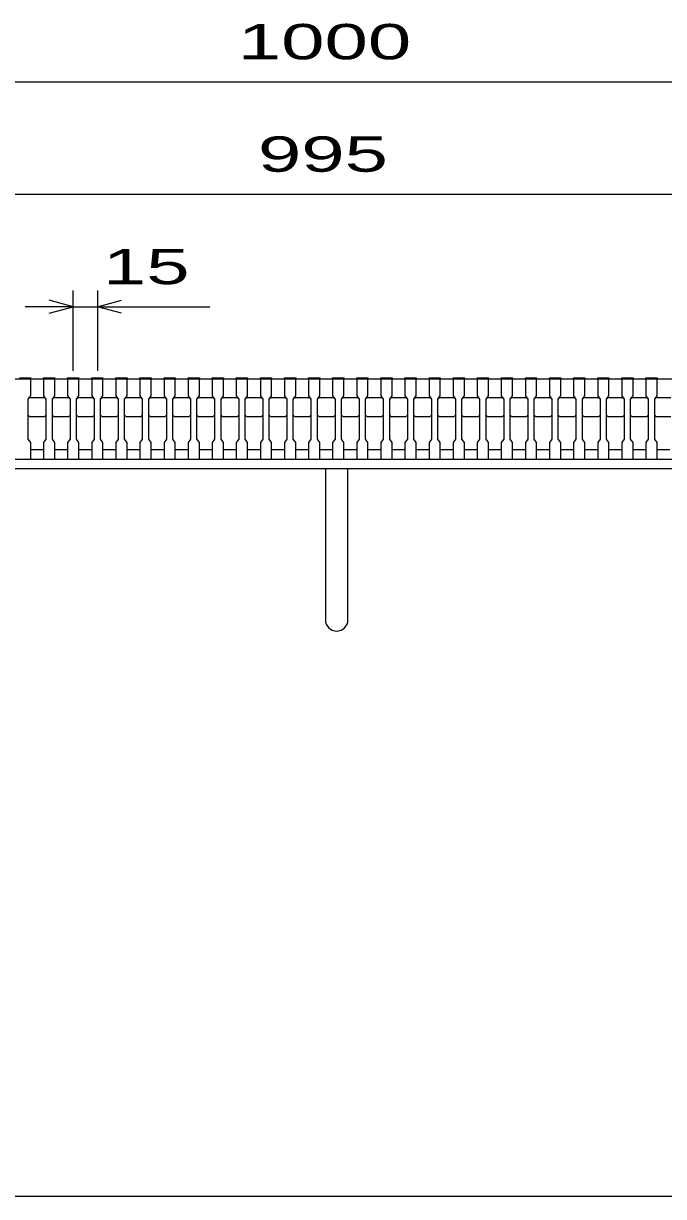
# Model space of a CAD drawing. Units: millimetres, scale not verified. Extents: x -1820 to 1731, y -1282 to 1054.
# Drawn here: x -1116 to -718, y -1146 to -416 of the extents above; entities that cross this region are included whole.
import ezdxf
from ezdxf.enums import TextEntityAlignment as Align

# ---------------------------------------------------------------- set-up
doc = ezdxf.new("R2010")
doc.units = ezdxf.units.MM
doc.header["$LTSCALE"] = 10
for name, color, linetype, lineweight in [('0_2', 150, 'Continuous', 25), ('16', 3, 'Continuous', 25), ('19', 6, 'Continuous', 25), ('22', 2, 'Continuous', 25)]:
    doc.layers.add(name, color=color, linetype=linetype, lineweight=lineweight)
doc.styles.add('ベクトル', font='')
doc.styles.get('ベクトル').set_extended_font_data('ベクトル')

msp = doc.modelspace()

# ---------------------------------------------------------------- linework, layer by layer
at = {"layer": '0_2'}
msp.add_line((1731, -1146.5), (-1729, -1146.5), dxfattribs=at)
at = {"layer": '16'}
for p, q in [((-1419, -637.5), (-424, -637.5)), ((-1119, -636.8), (-1112, -636.8)), ((-1112, -637.5), (-1119, -637.5)), ((-1112, -636.8), (-1112, -637.5)), ((-1112, -648), (-1112, -637.5)), ((-1104, -637.5), (-1104, -636.8)), ((-1104, -636.8), (-1097, -636.8)), ((-1104, -637.5), (-1104, -648)), ((-1097, -637.5), (-1104, -637.5)), ((-1097, -636.8), (-1097, -637.5)), ((-1097, -648), (-1097, -637.5)), ((-1089, -637.5), (-1089, -636.8)), ((-1089, -636.8), (-1082, -636.8)), ((-1089, -637.5), (-1089, -648)), ((-1082, -637.5), (-1089, -637.5)), ((-1082, -636.8), (-1082, -637.5)), ((-1082, -648), (-1082, -637.5)), ((-1074, -637.5), (-1074, -636.8)), ((-1074, -636.8), (-1067, -636.8)), ((-1074, -637.5), (-1074, -648)), ((-1067, -637.5), (-1074, -637.5)), ((-1067, -636.8), (-1067, -637.5)), ((-1067, -648), (-1067, -637.5)), ((-1059, -637.5), (-1059, -636.8)), ((-1059, -636.8), (-1052, -636.8)), ((-1059, -637.5), (-1059, -648)), ((-1052, -637.5), (-1059, -637.5)), ((-1052, -636.8), (-1052, -637.5)), ((-1052, -648), (-1052, -637.5)), ((-1044, -637.5), (-1044, -636.8)), ((-1044, -636.8), (-1037, -636.8)), ((-1044, -637.5), (-1044, -648)), ((-1037, -637.5), (-1044, -637.5)), ((-1037, -636.8), (-1037, -637.5)), ((-1037, -648), (-1037, -637.5)), ((-1029, -637.5), (-1029, -636.8)), ((-1029, -636.8), (-1022, -636.8)), ((-1029, -637.5), (-1029, -648)), ((-1022, -637.5), (-1029, -637.5)), ((-1022, -636.8), (-1022, -637.5)), ((-1022, -648), (-1022, -637.5)), ((-1014, -637.5), (-1014, -636.8)), ((-1014, -636.8), (-1007, -636.8)), ((-1014, -637.5), (-1014, -648)), ((-1007, -637.5), (-1014, -637.5)), ((-1007, -636.8), (-1007, -637.5)), ((-1007, -648), (-1007, -637.5)), ((-999, -637.5), (-999, -636.8)), ((-999, -636.8), (-992, -636.8)), ((-999, -637.5), (-999, -648)), ((-992, -637.5), (-999, -637.5)), ((-992, -636.8), (-992, -637.5)), ((-992, -648), (-992, -637.5)), ((-984, -637.5), (-984, -636.8)), ((-984, -636.8), (-977, -636.8)), ((-984, -637.5), (-984, -648)), ((-977, -637.5), (-984, -637.5)), ((-977, -636.8), (-977, -637.5)), ((-977, -648), (-977, -637.5)), ((-969, -637.5), (-969, -636.8)), ((-969, -636.8), (-962, -636.8)), ((-969, -637.5), (-969, -648)), ((-962, -637.5), (-969, -637.5)), ((-962, -636.8), (-962, -637.5)), ((-962, -648), (-962, -637.5)), ((-954, -637.5), (-954, -636.8)), ((-954, -636.8), (-947, -636.8)), ((-954, -637.5), (-954, -648)), ((-947, -637.5), (-954, -637.5)), ((-947, -636.8), (-947, -637.5)), ((-947, -648), (-947, -637.5)), ((-939, -637.5), (-939, -636.8)), ((-939, -636.8), (-932, -636.8)), ((-939, -637.5), (-939, -648)), ((-932, -637.5), (-939, -637.5)), ((-932, -636.8), (-932, -637.5)), ((-932, -648), (-932, -637.5)), ((-924, -637.5), (-924, -636.8)), ((-924, -636.8), (-917, -636.8)), ((-924, -637.5), (-924, -648)), ((-917, -637.5), (-924, -637.5)), ((-917, -636.8), (-917, -637.5)), ((-917, -648), (-917, -637.5)), ((-909, -637.5), (-909, -636.8)), ((-909, -636.8), (-902, -636.8)), ((-909, -637.5), (-909, -648)), ((-902, -637.5), (-909, -637.5)), ((-902, -636.8), (-902, -637.5)), ((-902, -648), (-902, -637.5)), ((-894, -637.5), (-894, -636.8)), ((-894, -636.8), (-887, -636.8)), ((-894, -637.5), (-894, -648)), ((-887, -637.5), (-894, -637.5)), ((-887, -636.8), (-887, -637.5)), ((-887, -648), (-887, -637.5)), ((-879, -637.5), (-879, -636.8)), ((-879, -636.8), (-872, -636.8)), ((-879, -637.5), (-879, -648)), ((-872, -637.5), (-879, -637.5)), ((-872, -636.8), (-872, -637.5)), ((-872, -648), (-872, -637.5)), ((-864, -637.5), (-864, -636.8)), ((-864, -636.8), (-857, -636.8)), ((-864, -637.5), (-864, -648)), ((-857, -637.5), (-864, -637.5)), ((-857, -636.8), (-857, -637.5)), ((-857, -648), (-857, -637.5)), ((-849, -637.5), (-849, -636.8)), ((-849, -636.8), (-842, -636.8)), ((-849, -637.5), (-849, -648)), ((-842, -637.5), (-849, -637.5)), ((-842, -636.8), (-842, -637.5)), ((-842, -648), (-842, -637.5)), ((-834, -637.5), (-834, -636.8)), ((-834, -636.8), (-827, -636.8)), ((-834, -637.5), (-834, -648)), ((-827, -637.5), (-834, -637.5)), ((-827, -636.8), (-827, -637.5)), ((-827, -648), (-827, -637.5)), ((-819, -637.5), (-819, -636.8)), ((-819, -636.8), (-812, -636.8)), ((-819, -637.5), (-819, -648)), ((-812, -637.5), (-819, -637.5)), ((-812, -636.8), (-812, -637.5)), ((-812, -648), (-812, -637.5)), ((-804, -637.5), (-804, -636.8)), ((-804, -636.8), (-797, -636.8)), ((-804, -637.5), (-804, -648)), ((-797, -637.5), (-804, -637.5)), ((-797, -636.8), (-797, -637.5)), ((-797, -648), (-797, -637.5)), ((-789, -637.5), (-789, -636.8)), ((-789, -636.8), (-782, -636.8)), ((-789, -637.5), (-789, -648)), ((-782, -637.5), (-789, -637.5)), ((-782, -636.8), (-782, -637.5)), ((-782, -648), (-782, -637.5)), ((-774, -637.5), (-774, -636.8)), ((-774, -636.8), (-767, -636.8)), ((-774, -637.5), (-774, -648)), ((-767, -637.5), (-774, -637.5)), ((-767, -636.8), (-767, -637.5)), ((-767, -648), (-767, -637.5)), ((-759, -637.5), (-759, -636.8)), ((-759, -636.8), (-752, -636.8)), ((-759, -637.5), (-759, -648)), ((-752, -637.5), (-759, -637.5)), ((-752, -636.8), (-752, -637.5)), ((-752, -648), (-752, -637.5)), ((-744, -637.5), (-744, -636.8)), ((-744, -636.8), (-737, -636.8)), ((-744, -637.5), (-744, -648)), ((-737, -637.5), (-744, -637.5)), ((-737, -636.8), (-737, -637.5)), ((-737, -648), (-737, -637.5)), ((-729, -637.5), (-729, -636.8)), ((-729, -636.8), (-722, -636.8)), ((-729, -637.5), (-729, -648)), ((-722, -637.5), (-729, -637.5)), ((-722, -636.8), (-722, -637.5)), ((-722, -648), (-722, -637.5)), ((-1113.5, -650), (-1112, -648)), ((-1113.5, -650), (-1112.5, -649)), ((-1112.5, -649), (-1103.5, -649)), ((-1104, -648), (-1102.5, -650)), ((-1103.5, -649), (-1102.5, -650)), ((-1098.5, -650), (-1097, -648)), ((-1098.5, -650), (-1097.5, -649)), ((-1097.5, -649), (-1088.5, -649)), ((-1089, -648), (-1087.5, -650)), ((-1088.5, -649), (-1087.5, -650)), ((-1083.5, -650), (-1082, -648)), ((-1083.5, -650), (-1082.5, -649)), ((-1082.5, -649), (-1073.5, -649)), ((-1074, -648), (-1072.5, -650)), ((-1073.5, -649), (-1072.5, -650)), ((-1068.5, -650), (-1067, -648)), ((-1068.5, -650), (-1067.5, -649)), ((-1067.5, -649), (-1058.5, -649)), ((-1059, -648), (-1057.5, -650)), ((-1058.5, -649), (-1057.5, -650)), ((-1053.5, -650), (-1052, -648)), ((-1053.5, -650), (-1052.5, -649)), ((-1052.5, -649), (-1043.5, -649)), ((-1044, -648), (-1042.5, -650)), ((-1043.5, -649), (-1042.5, -650)), ((-1038.5, -650), (-1037, -648)), ((-1038.5, -650), (-1037.5, -649)), ((-1037.5, -649), (-1028.5, -649)), ((-1029, -648), (-1027.5, -650)), ((-1028.5, -649), (-1027.5, -650)), ((-1023.5, -650), (-1022, -648)), ((-1023.5, -650), (-1022.5, -649)), ((-1022.5, -649), (-1013.5, -649)), ((-1014, -648), (-1012.5, -650)), ((-1013.5, -649), (-1012.5, -650)), ((-1008.5, -650), (-1007, -648)), ((-1008.5, -650), (-1007.5, -649)), ((-1007.5, -649), (-998.5, -649)), ((-999, -648), (-997.5, -650)), ((-998.5, -649), (-997.5, -650)), ((-993.5, -650), (-992, -648)), ((-993.5, -650), (-992.5, -649)), ((-992.5, -649), (-983.5, -649)), ((-984, -648), (-982.5, -650)), ((-983.5, -649), (-982.5, -650)), ((-978.5, -650), (-977, -648)), ((-978.5, -650), (-977.5, -649)), ((-977.5, -649), (-968.5, -649)), ((-969, -648), (-967.5, -650)), ((-968.5, -649), (-967.5, -650)), ((-963.5, -650), (-962, -648)), ((-963.5, -650), (-962.5, -649)), ((-962.5, -649), (-953.5, -649)), ((-954, -648), (-952.5, -650)), ((-953.5, -649), (-952.5, -650)), ((-948.5, -650), (-947, -648)), ((-948.5, -650), (-947.5, -649)), ((-947.5, -649), (-938.5, -649)), ((-939, -648), (-937.5, -650)), ((-938.5, -649), (-937.5, -650)), ((-933.5, -650), (-932, -648)), ((-933.5, -650), (-932.5, -649)), ((-932.5, -649), (-923.5, -649)), ((-924, -648), (-922.5, -650)), ((-923.5, -649), (-922.5, -650)), ((-918.5, -650), (-917, -648)), ((-918.5, -650), (-917.5, -649)), ((-917.5, -649), (-908.5, -649)), ((-909, -648), (-907.5, -650)), ((-908.5, -649), (-907.5, -650)), ((-903.5, -650), (-902, -648)), ((-903.5, -650), (-902.5, -649)), ((-902.5, -649), (-893.5, -649)), ((-894, -648), (-892.5, -650)), ((-893.5, -649), (-892.5, -650)), ((-888.5, -650), (-887, -648)), ((-888.5, -650), (-887.5, -649)), ((-887.5, -649), (-878.5, -649)), ((-879, -648), (-877.5, -650)), ((-878.5, -649), (-877.5, -650)), ((-873.5, -650), (-872, -648)), ((-873.5, -650), (-872.5, -649)), ((-872.5, -649), (-863.5, -649)), ((-864, -648), (-862.5, -650)), ((-863.5, -649), (-862.5, -650)), ((-858.5, -650), (-857, -648)), ((-858.5, -650), (-857.5, -649)), ((-857.5, -649), (-848.5, -649)), ((-849, -648), (-847.5, -650)), ((-848.5, -649), (-847.5, -650)), ((-843.5, -650), (-842, -648)), ((-843.5, -650), (-842.5, -649)), ((-842.5, -649), (-833.5, -649)), ((-834, -648), (-832.5, -650)), ((-833.5, -649), (-832.5, -650)), ((-828.5, -650), (-827, -648)), ((-828.5, -650), (-827.5, -649)), ((-827.5, -649), (-818.5, -649)), ((-819, -648), (-817.5, -650)), ((-818.5, -649), (-817.5, -650)), ((-813.5, -650), (-812, -648)), ((-813.5, -650), (-812.5, -649)), ((-812.5, -649), (-803.5, -649)), ((-804, -648), (-802.5, -650)), ((-803.5, -649), (-802.5, -650)), ((-798.5, -650), (-797, -648)), ((-798.5, -650), (-797.5, -649)), ((-797.5, -649), (-788.5, -649)), ((-789, -648), (-787.5, -650)), ((-788.5, -649), (-787.5, -650)), ((-783.5, -650), (-782, -648)), ((-783.5, -650), (-782.5, -649)), ((-782.5, -649), (-773.5, -649)), ((-774, -648), (-772.5, -650)), ((-773.5, -649), (-772.5, -650)), ((-768.5, -650), (-767, -648)), ((-768.5, -650), (-767.5, -649)), ((-767.5, -649), (-758.5, -649)), ((-759, -648), (-757.5, -650)), ((-758.5, -649), (-757.5, -650)), ((-753.5, -650), (-752, -648)), ((-753.5, -650), (-752.5, -649)), ((-752.5, -649), (-743.5, -649)), ((-744, -648), (-742.5, -650)), ((-743.5, -649), (-742.5, -650)), ((-738.5, -650), (-737, -648)), ((-738.5, -650), (-737.5, -649)), ((-737.5, -649), (-728.5, -649)), ((-729, -648), (-727.5, -650)), ((-728.5, -649), (-727.5, -650)), ((-723.5, -650), (-722, -648)), ((-723.5, -650), (-722.5, -649)), ((-722.5, -649), (-713.5, -649)), ((-1113.5, -675), (-1113.5, -650)), ((-1102.5, -650), (-1102.5, -675)), ((-1098.5, -675), (-1098.5, -650)), ((-1087.5, -650), (-1087.5, -675)), ((-1083.5, -675), (-1083.5, -650)), ((-1072.5, -650), (-1072.5, -675)), ((-1068.5, -675), (-1068.5, -650)), ((-1057.5, -650), (-1057.5, -675)), ((-1053.5, -675), (-1053.5, -650)), ((-1042.5, -650), (-1042.5, -675)), ((-1038.5, -675), (-1038.5, -650)), ((-1027.5, -650), (-1027.5, -675)), ((-1023.5, -675), (-1023.5, -650)), ((-1012.5, -650), (-1012.5, -675)), ((-1008.5, -675), (-1008.5, -650)), ((-997.5, -650), (-997.5, -675)), ((-993.5, -675), (-993.5, -650)), ((-982.5, -650), (-982.5, -675)), ((-978.5, -675), (-978.5, -650)), ((-967.5, -650), (-967.5, -675)), ((-963.5, -675), (-963.5, -650)), ((-952.5, -650), (-952.5, -675)), ((-948.5, -675), (-948.5, -650)), ((-937.5, -650), (-937.5, -675)), ((-933.5, -675), (-933.5, -650)), ((-922.5, -650), (-922.5, -675)), ((-918.5, -675), (-918.5, -650)), ((-907.5, -650), (-907.5, -675)), ((-903.5, -675), (-903.5, -650)), ((-892.5, -650), (-892.5, -675)), ((-888.5, -675), (-888.5, -650)), ((-877.5, -650), (-877.5, -675)), ((-873.5, -675), (-873.5, -650)), ((-862.5, -650), (-862.5, -675)), ((-858.5, -675), (-858.5, -650)), ((-847.5, -650), (-847.5, -675)), ((-843.5, -675), (-843.5, -650)), ((-832.5, -650), (-832.5, -675)), ((-828.5, -675), (-828.5, -650)), ((-817.5, -650), (-817.5, -675)), ((-813.5, -675), (-813.5, -650)), ((-802.5, -650), (-802.5, -675)), ((-798.5, -675), (-798.5, -650)), ((-787.5, -650), (-787.5, -675)), ((-783.5, -675), (-783.5, -650)), ((-772.5, -650), (-772.5, -675)), ((-768.5, -675), (-768.5, -650)), ((-757.5, -650), (-757.5, -675)), ((-753.5, -675), (-753.5, -650)), ((-742.5, -650), (-742.5, -675)), ((-738.5, -675), (-738.5, -650)), ((-727.5, -650), (-727.5, -675)), ((-723.5, -675), (-723.5, -650)), ((-1112.5, -661), (-1113.5, -660)), ((-1103.5, -661), (-1112.5, -661)), ((-1102.5, -660), (-1103.5, -661)), ((-1097.5, -661), (-1098.5, -660)), ((-1088.5, -661), (-1097.5, -661)), ((-1087.5, -660), (-1088.5, -661)), ((-1082.5, -661), (-1083.5, -660)), ((-1073.5, -661), (-1082.5, -661)), ((-1072.5, -660), (-1073.5, -661)), ((-1067.5, -661), (-1068.5, -660)), ((-1058.5, -661), (-1067.5, -661)), ((-1057.5, -660), (-1058.5, -661)), ((-1052.5, -661), (-1053.5, -660)), ((-1043.5, -661), (-1052.5, -661)), ((-1042.5, -660), (-1043.5, -661)), ((-1037.5, -661), (-1038.5, -660)), ((-1028.5, -661), (-1037.5, -661)), ((-1027.5, -660), (-1028.5, -661)), ((-1022.5, -661), (-1023.5, -660)), ((-1013.5, -661), (-1022.5, -661)), ((-1012.5, -660), (-1013.5, -661)), ((-1007.5, -661), (-1008.5, -660)), ((-998.5, -661), (-1007.5, -661)), ((-997.5, -660), (-998.5, -661)), ((-992.5, -661), (-993.5, -660)), ((-983.5, -661), (-992.5, -661)), ((-982.5, -660), (-983.5, -661)), ((-977.5, -661), (-978.5, -660)), ((-968.5, -661), (-977.5, -661)), ((-967.5, -660), (-968.5, -661)), ((-962.5, -661), (-963.5, -660)), ((-953.5, -661), (-962.5, -661)), ((-952.5, -660), (-953.5, -661)), ((-947.5, -661), (-948.5, -660)), ((-938.5, -661), (-947.5, -661)), ((-937.5, -660), (-938.5, -661)), ((-932.5, -661), (-933.5, -660)), ((-923.5, -661), (-932.5, -661)), ((-922.5, -660), (-923.5, -661)), ((-917.5, -661), (-918.5, -660)), ((-908.5, -661), (-917.5, -661)), ((-907.5, -660), (-908.5, -661)), ((-902.5, -661), (-903.5, -660)), ((-893.5, -661), (-902.5, -661)), ((-892.5, -660), (-893.5, -661)), ((-887.5, -661), (-888.5, -660)), ((-878.5, -661), (-887.5, -661)), ((-877.5, -660), (-878.5, -661)), ((-872.5, -661), (-873.5, -660)), ((-863.5, -661), (-872.5, -661)), ((-862.5, -660), (-863.5, -661)), ((-857.5, -661), (-858.5, -660)), ((-848.5, -661), (-857.5, -661)), ((-847.5, -660), (-848.5, -661)), ((-842.5, -661), (-843.5, -660)), ((-833.5, -661), (-842.5, -661)), ((-832.5, -660), (-833.5, -661)), ((-827.5, -661), (-828.5, -660)), ((-818.5, -661), (-827.5, -661)), ((-817.5, -660), (-818.5, -661)), ((-812.5, -661), (-813.5, -660)), ((-803.5, -661), (-812.5, -661)), ((-802.5, -660), (-803.5, -661)), ((-797.5, -661), (-798.5, -660)), ((-788.5, -661), (-797.5, -661)), ((-787.5, -660), (-788.5, -661)), ((-782.5, -661), (-783.5, -660)), ((-773.5, -661), (-782.5, -661)), ((-772.5, -660), (-773.5, -661)), ((-767.5, -661), (-768.5, -660)), ((-758.5, -661), (-767.5, -661)), ((-757.5, -660), (-758.5, -661)), ((-752.5, -661), (-753.5, -660)), ((-743.5, -661), (-752.5, -661)), ((-742.5, -660), (-743.5, -661)), ((-737.5, -661), (-738.5, -660)), ((-728.5, -661), (-737.5, -661)), ((-727.5, -660), (-728.5, -661)), ((-722.5, -661), (-723.5, -660)), ((-713.5, -661), (-722.5, -661)), ((-1112, -677), (-1113.5, -675)), ((-1112, -687.5), (-1112, -677)), ((-1102.5, -675), (-1104, -677)), ((-1104, -677), (-1104, -687.5)), ((-1097, -677), (-1098.5, -675)), ((-1097, -687.5), (-1097, -677)), ((-1087.5, -675), (-1089, -677)), ((-1089, -677), (-1089, -687.5)), ((-1082, -677), (-1083.5, -675)), ((-1082, -687.5), (-1082, -677)), ((-1072.5, -675), (-1074, -677)), ((-1074, -677), (-1074, -687.5)), ((-1067, -677), (-1068.5, -675)), ((-1067, -687.5), (-1067, -677)), ((-1057.5, -675), (-1059, -677)), ((-1059, -677), (-1059, -687.5)), ((-1052, -677), (-1053.5, -675)), ((-1052, -687.5), (-1052, -677)), ((-1042.5, -675), (-1044, -677)), ((-1044, -677), (-1044, -687.5)), ((-1037, -677), (-1038.5, -675)), ((-1037, -687.5), (-1037, -677)), ((-1027.5, -675), (-1029, -677)), ((-1029, -677), (-1029, -687.5)), ((-1022, -677), (-1023.5, -675)), ((-1022, -687.5), (-1022, -677)), ((-1012.5, -675), (-1014, -677)), ((-1014, -677), (-1014, -687.5)), ((-1007, -677), (-1008.5, -675)), ((-1007, -687.5), (-1007, -677)), ((-997.5, -675), (-999, -677)), ((-999, -677), (-999, -687.5)), ((-992, -677), (-993.5, -675)), ((-992, -687.5), (-992, -677)), ((-982.5, -675), (-984, -677)), ((-984, -677), (-984, -687.5)), ((-977, -677), (-978.5, -675)), ((-977, -687.5), (-977, -677)), ((-967.5, -675), (-969, -677)), ((-969, -677), (-969, -687.5)), ((-962, -677), (-963.5, -675)), ((-962, -687.5), (-962, -677)), ((-952.5, -675), (-954, -677)), ((-954, -677), (-954, -687.5)), ((-947, -677), (-948.5, -675)), ((-947, -687.5), (-947, -677)), ((-937.5, -675), (-939, -677)), ((-939, -677), (-939, -687.5)), ((-932, -677), (-933.5, -675)), ((-932, -687.5), (-932, -677)), ((-922.5, -675), (-924, -677)), ((-924, -677), (-924, -687.5)), ((-917, -677), (-918.5, -675)), ((-917, -687.5), (-917, -677)), ((-907.5, -675), (-909, -677)), ((-909, -677), (-909, -687.5)), ((-902, -677), (-903.5, -675)), ((-902, -687.5), (-902, -677)), ((-892.5, -675), (-894, -677)), ((-894, -677), (-894, -687.5)), ((-887, -677), (-888.5, -675)), ((-887, -687.5), (-887, -677)), ((-877.5, -675), (-879, -677)), ((-879, -677), (-879, -687.5)), ((-872, -677), (-873.5, -675)), ((-872, -687.5), (-872, -677)), ((-862.5, -675), (-864, -677)), ((-864, -677), (-864, -687.5)), ((-857, -677), (-858.5, -675)), ((-857, -687.5), (-857, -677)), ((-847.5, -675), (-849, -677)), ((-849, -677), (-849, -687.5)), ((-842, -677), (-843.5, -675)), ((-842, -687.5), (-842, -677)), ((-832.5, -675), (-834, -677)), ((-834, -677), (-834, -687.5)), ((-827, -677), (-828.5, -675)), ((-827, -687.5), (-827, -677)), ((-817.5, -675), (-819, -677)), ((-819, -677), (-819, -687.5)), ((-812, -677), (-813.5, -675)), ((-812, -687.5), (-812, -677)), ((-802.5, -675), (-804, -677)), ((-804, -677), (-804, -687.5)), ((-797, -677), (-798.5, -675)), ((-797, -687.5), (-797, -677)), ((-787.5, -675), (-789, -677)), ((-789, -677), (-789, -687.5)), ((-782, -677), (-783.5, -675)), ((-782, -687.5), (-782, -677)), ((-772.5, -675), (-774, -677)), ((-774, -677), (-774, -687.5)), ((-767, -677), (-768.5, -675)), ((-767, -687.5), (-767, -677)), ((-757.5, -675), (-759, -677)), ((-759, -677), (-759, -687.5)), ((-752, -677), (-753.5, -675)), ((-752, -687.5), (-752, -677)), ((-742.5, -675), (-744, -677)), ((-744, -677), (-744, -687.5)), ((-737, -677), (-738.5, -675)), ((-737, -687.5), (-737, -677)), ((-727.5, -675), (-729, -677)), ((-729, -677), (-729, -687.5)), ((-722, -677), (-723.5, -675)), ((-722, -687.5), (-722, -677)), ((-1112, -681.5), (-1104, -681.5)), ((-1097, -681.5), (-1089, -681.5)), ((-1082, -681.5), (-1074, -681.5)), ((-1067, -681.5), (-1059, -681.5)), ((-1052, -681.5), (-1044, -681.5)), ((-1037, -681.5), (-1029, -681.5)), ((-1022, -681.5), (-1014, -681.5)), ((-1007, -681.5), (-999, -681.5)), ((-992, -681.5), (-984, -681.5)), ((-977, -681.5), (-969, -681.5)), ((-962, -681.5), (-954, -681.5)), ((-947, -681.5), (-939, -681.5)), ((-932, -681.5), (-924, -681.5)), ((-917, -681.5), (-909, -681.5)), ((-902, -681.5), (-894, -681.5)), ((-887, -681.5), (-879, -681.5)), ((-872, -681.5), (-864, -681.5)), ((-857, -681.5), (-849, -681.5)), ((-842, -681.5), (-834, -681.5)), ((-827, -681.5), (-819, -681.5)), ((-812, -681.5), (-804, -681.5)), ((-797, -681.5), (-789, -681.5)), ((-782, -681.5), (-774, -681.5)), ((-767, -681.5), (-759, -681.5)), ((-752, -681.5), (-744, -681.5)), ((-737, -681.5), (-729, -681.5)), ((-722, -681.5), (-714, -681.5)), ((-1119, -687.5), (-1112, -687.5)), ((-1104, -687.5), (-1097, -687.5)), ((-1089, -687.5), (-1082, -687.5)), ((-1074, -687.5), (-1067, -687.5)), ((-1059, -687.5), (-1052, -687.5)), ((-1044, -687.5), (-1037, -687.5)), ((-1029, -687.5), (-1022, -687.5)), ((-1014, -687.5), (-1007, -687.5)), ((-999, -687.5), (-992, -687.5)), ((-984, -687.5), (-977, -687.5)), ((-969, -687.5), (-962, -687.5)), ((-954, -687.5), (-947, -687.5)), ((-939, -687.5), (-932, -687.5)), ((-924, -687.5), (-917, -687.5)), ((-909, -687.5), (-902, -687.5)), ((-894, -687.5), (-887, -687.5)), ((-879, -687.5), (-872, -687.5)), ((-864, -687.5), (-857, -687.5)), ((-849, -687.5), (-842, -687.5)), ((-834, -687.5), (-827, -687.5)), ((-819, -687.5), (-812, -687.5)), ((-804, -687.5), (-797, -687.5)), ((-789, -687.5), (-782, -687.5)), ((-774, -687.5), (-767, -687.5)), ((-759, -687.5), (-752, -687.5)), ((-744, -687.5), (-737, -687.5)), ((-729, -687.5), (-722, -687.5))]:
    msp.add_line(p, q, dxfattribs=at)
at = {"layer": '19'}
for p, q in [((-1421.5, -687.5), (-421.5, -687.5)), ((-421.5, -693.5), (-1421.5, -693.5)), ((-928.5, -693.5), (-928.5, -787.5)), ((-914.5, -787.5), (-914.5, -693.5))]:
    msp.add_line(p, q, dxfattribs=at)
msp.add_arc((-921.5, -787.5), 7, 180, 0, dxfattribs=at)
at = {"layer": '22', "color": 4}
for p, q in [((-1421.5, -452.5), (-421.5, -452.5)), ((-1419, -522.5), (-424, -522.5)), ((-1085.5, -632.5), (-1085.5, -582.5)), ((-1070.5, -582.5), (-1070.5, -632.5)), ((-1085.5, -592.5), (-1100.5, -588.5)), ((-1070.5, -592.5), (-1055.5, -588.5)), ((-1085.5, -592.5), (-1115.5, -592.5)), ((-1100.5, -596.5), (-1085.5, -592.5)), ((-1085.5, -592.5), (-1070.5, -592.5)), ((-1055.5, -596.5), (-1070.5, -592.5)), ((-1070.5, -592.5), (-1000.5, -592.5))]:
    msp.add_line(p, q, dxfattribs=at)

# ---------------------------------------------------------------- texts
at = {"layer": '22', "style": 'ベクトル', "width": 1.65}
for s, p in [(' 1000 ', (-996.5, -427.5)), (' 995 ', (-984, -497.5)), (' 15 ', (-1080.5, -567.5))]:
    msp.add_text(s, height=21.99, dxfattribs=at).set_placement(p, align=Align.MIDDLE_LEFT)

doc.saveas('drawing.dxf')
